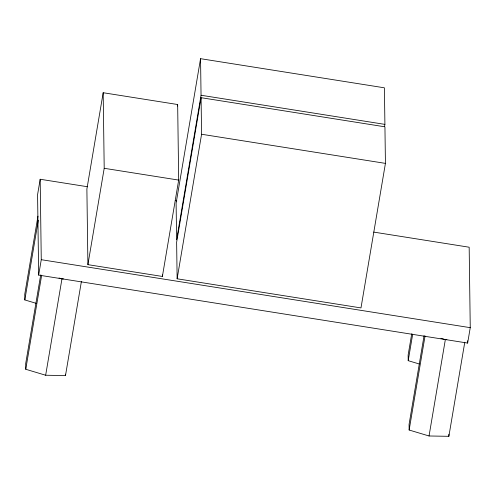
<?xml version="1.0" encoding="UTF-8"?>
<svg xmlns="http://www.w3.org/2000/svg" width="495" height="495" viewBox="0 0 495 495"><rect width="100%" height="100%" fill="white"/><g stroke="black" fill="none" stroke-linecap="round" stroke-linejoin="round"><path stroke-width="0.74" d="M87.51 186.745L40.182 179.252L37.577 194.665L38.66 275.109L467.645 343.078L470.25 327.665L469.167 247.222L373.75 232.099M37.967 216.154L24.75 294.302L24.824 299.933L36.618 303.466M24.824 299.933L38.301 220.263M38.66 275.109L41.264 259.696L40.182 179.252M40.701 274.88L25.684 363.652L25.759 369.276L45.658 375.241L65.482 375.575L81.397 281.494M25.759 369.276L41.673 275.195M45.658 375.241L61.955 278.883L63.484 278.908M103.183 92.726L86.885 189.084L87.906 264.652L162.385 276.451L178.683 180.093L177.662 104.525L103.183 92.726L104.204 168.294L87.906 264.652M177.402 106.041L177.662 104.525M200.555 58.682L176.109 203.216L176.604 239.784L201.05 95.25L200.555 58.682L384.411 87.813L384.906 124.381L384.522 126.664M201.081 97.688L176.635 242.222L177.13 278.79L360.985 307.921L385.432 163.381L384.937 126.819L201.081 97.688L201.576 134.25L177.13 278.79M411.729 333.803L408.134 355.045L408.208 360.676L419.265 363.986M408.208 360.676L412.7 334.119M424.085 335.622L409.068 424.394L409.142 430.025L429.041 435.984L448.866 436.318L464.78 342.237M409.142 430.025L425.057 335.944M429.041 435.984L445.339 339.626L446.867 339.657M201.05 95.25L384.906 124.381M201.576 134.25L385.432 163.381M104.204 168.294L178.683 180.093M175.292 200.654L176.814 200.896M41.264 259.696L470.25 327.665M440.921 338.302L445.339 339.626M59.01 277.998L61.955 278.883M467.614 340.783L467.645 343.078M448.835 434.208L448.866 436.318M162.36 274.911L162.385 276.451M65.464 374.164L65.482 375.575"/></g></svg>
